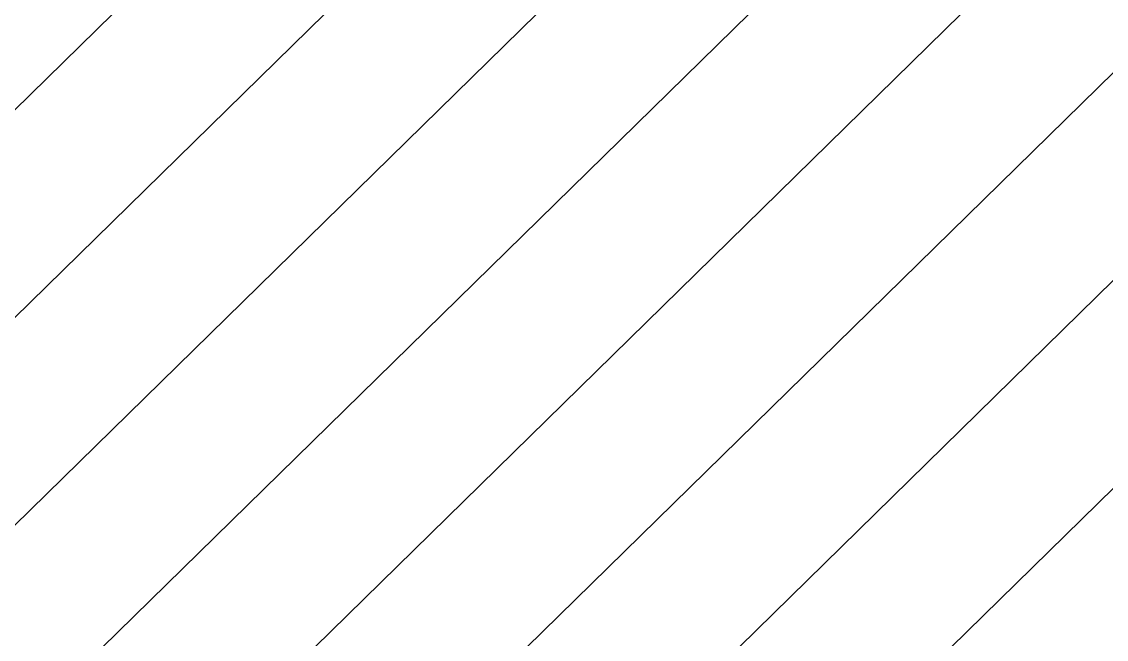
# Model space of a CAD drawing. Extents: x 7084 to 11035, y 13750 to 16729.
# Drawn here: x 8635.974 to 8638.504, y 15535.945 to 15537.385 of the extents above; entities that cross this region are included whole.
import ezdxf

# ---------------------------------------------------------------- set-up
doc = ezdxf.new("R2010")
doc.units = 0
doc.layers.add('Default', color=7, linetype='Continuous')

msp = doc.modelspace()

# ---------------------------------------------------------------- linework, layer by layer
at = {"layer": 'Default'}
for points in [[(8199.9188, 15260.7887), (8435.0028, 15383.772), (8470.2627, 15381.6647), (8500.1779, 15443.632), (8596.0584, 15458.3829), (8621.7, 15494.7086), (8692.9958, 15460.29), (8729.2001, 15450.8499), (8768.0353, 15475.1219), (8728.253, 15523.3256), (8705.8166, 15501.3542), (8634.5208, 15535.7728), (8656.9573, 15557.7443), (8760.9011, 15769.6792), (8808.9792, 15803.8681), (8890.1777, 15823.0993), (8964.9772, 15943.4092), (9189.3756, 15788.3431), (9291.9422, 15785.1379), (9349.6359, 15764.8383), (9408.398, 15742.4018), (9710.2673, 15822.6084)], [(8206.6262, 15259.6935), (8437.3162, 15380.3781), (8471.917, 15378.3102), (8502.4756, 15441.6101), (8596.5638, 15456.0852), (8622.7569, 15493.1922), (8692.72, 15459.4169), (8729.703, 15449.7738), (8769.3733, 15474.5677), (8728.7355, 15523.8081), (8705.8166, 15501.3642), (8635.8535, 15535.1395), (8658.7724, 15557.5834), (8760.7734, 15765.5569), (8809.8854, 15800.4811), (8892.8301, 15820.1259), (8966.2315, 15938.187), (9186.4356, 15786.0194), (9291.2079, 15782.7452)], [(8201.5956, 15260.5149), (8435.5812, 15382.9236), (8470.6762, 15380.8261), (8500.7523, 15443.1265), (8596.1847, 15457.8085), (8621.9642, 15494.3295), (8692.9268, 15460.0717), (8729.3258, 15450.5808), (8768.3698, 15474.9833), (8728.3737, 15523.4463), (8705.8166, 15501.3567), (8634.854, 15535.6145), (8657.4111, 15557.7041), (8760.8692, 15768.6486), (8809.2057, 15803.0213), (8890.8408, 15822.3559)], [(8211.6568, 15258.8721), (8439.0512, 15377.8326), (8473.1577, 15375.7943), (8504.1988, 15440.0937), (8596.943, 15454.362), (8623.5496, 15492.0548), (8692.5133, 15458.762), (8730.0801, 15448.9667), (8770.3769, 15474.1521), (8729.0974, 15524.17), (8705.8166, 15501.3717), (8636.8529, 15534.6645), (8660.1338, 15557.4628), (8760.6775, 15762.4653), (8810.565, 15797.9408), (8894.8194, 15817.8958)], [(8203.2725, 15260.2411), (8436.1595, 15382.0751), (8471.0898, 15379.9875), (8501.3267, 15442.6211), (8596.3111, 15457.2341), (8622.2285, 15493.9504), (8692.8579, 15459.8534), (8729.4515, 15450.3118), (8768.7043, 15474.8448), (8728.4943, 15523.5669), (8705.8166, 15501.3592), (8635.1872, 15535.4562), (8657.8648, 15557.6639), (8760.8372, 15767.6181)], [(8760.8053, 15766.5875), (8658.3186, 15557.6236), (8635.5203, 15535.2978), (8705.8166, 15501.3617), (8728.6149, 15523.6875), (8769.0388, 15474.7063), (8729.5772, 15450.0428), (8692.789, 15459.6351), (8622.4927, 15493.5713), (8596.4375, 15456.6597), (8501.9011, 15442.1156), (8471.5034, 15379.1488), (8436.7379, 15381.2266), (8204.9493, 15259.9673)], [(8208.3031, 15259.4197), (8437.8945, 15379.5296), (8472.3305, 15377.4715), (8503.05, 15441.1046), (8596.6902, 15455.5108), (8623.0211, 15492.813), (8692.6511, 15459.1986), (8729.8287, 15449.5047), (8769.7078, 15474.4292), (8728.8562, 15523.9288), (8705.8166, 15501.3667), (8636.1866, 15534.9812), (8659.2262, 15557.5432), (8760.7414, 15764.5264)], [(8760.7095, 15763.4958), (8659.68, 15557.503), (8636.5198, 15534.8228), (8705.8166, 15501.3692), (8728.9768, 15524.0494), (8770.0424, 15474.2906), (8729.9544, 15449.2357), (8692.5822, 15458.9803), (8623.2854, 15492.4339), (8596.8166, 15454.9364), (8503.6244, 15440.5991), (8472.7441, 15376.6329), (8438.4729, 15378.6811), (8209.9799, 15259.1459)]]:
    msp.add_lwpolyline(points, dxfattribs=at)

doc.saveas('drawing.dxf')
